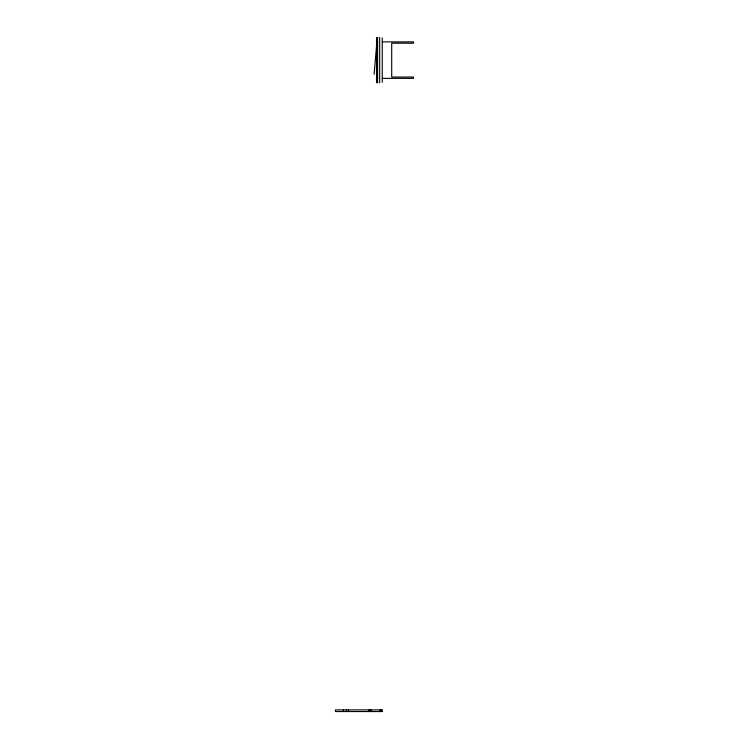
<?xml version="1.0" encoding="UTF-8"?>
<svg xmlns="http://www.w3.org/2000/svg" width="749" height="749" viewBox="0 0 749 749"><rect width="100%" height="100%" fill="white"/><g stroke="black" fill="none" stroke-linecap="round" stroke-linejoin="round"><path stroke-width="1.12" d="M374.097 74.207L376.597 45.652M368.012 711.55L371.317 711.138M382.262 41.878L413.542 41.878L413.542 43.208L391.699 43.208L391.699 77.035L413.542 77.035L413.542 78.364L382.262 78.364M382.262 709.883L335.458 709.883L335.458 711.55L382.262 711.55M382.262 37.974L382.262 82.268M381.924 709.883L381.924 711.55M380.155 709.883L380.155 711.55M379.659 37.45L379.659 82.793M377.571 37.45L377.571 82.793M376.794 38.489L376.794 81.744M376.532 37.45L376.532 82.793M370.802 709.883L370.802 711.55M369.098 709.883L369.098 711.55M348.538 709.883L348.538 711.55M346.384 709.883L346.384 711.55M343.323 709.883L343.323 711.55"/></g></svg>
